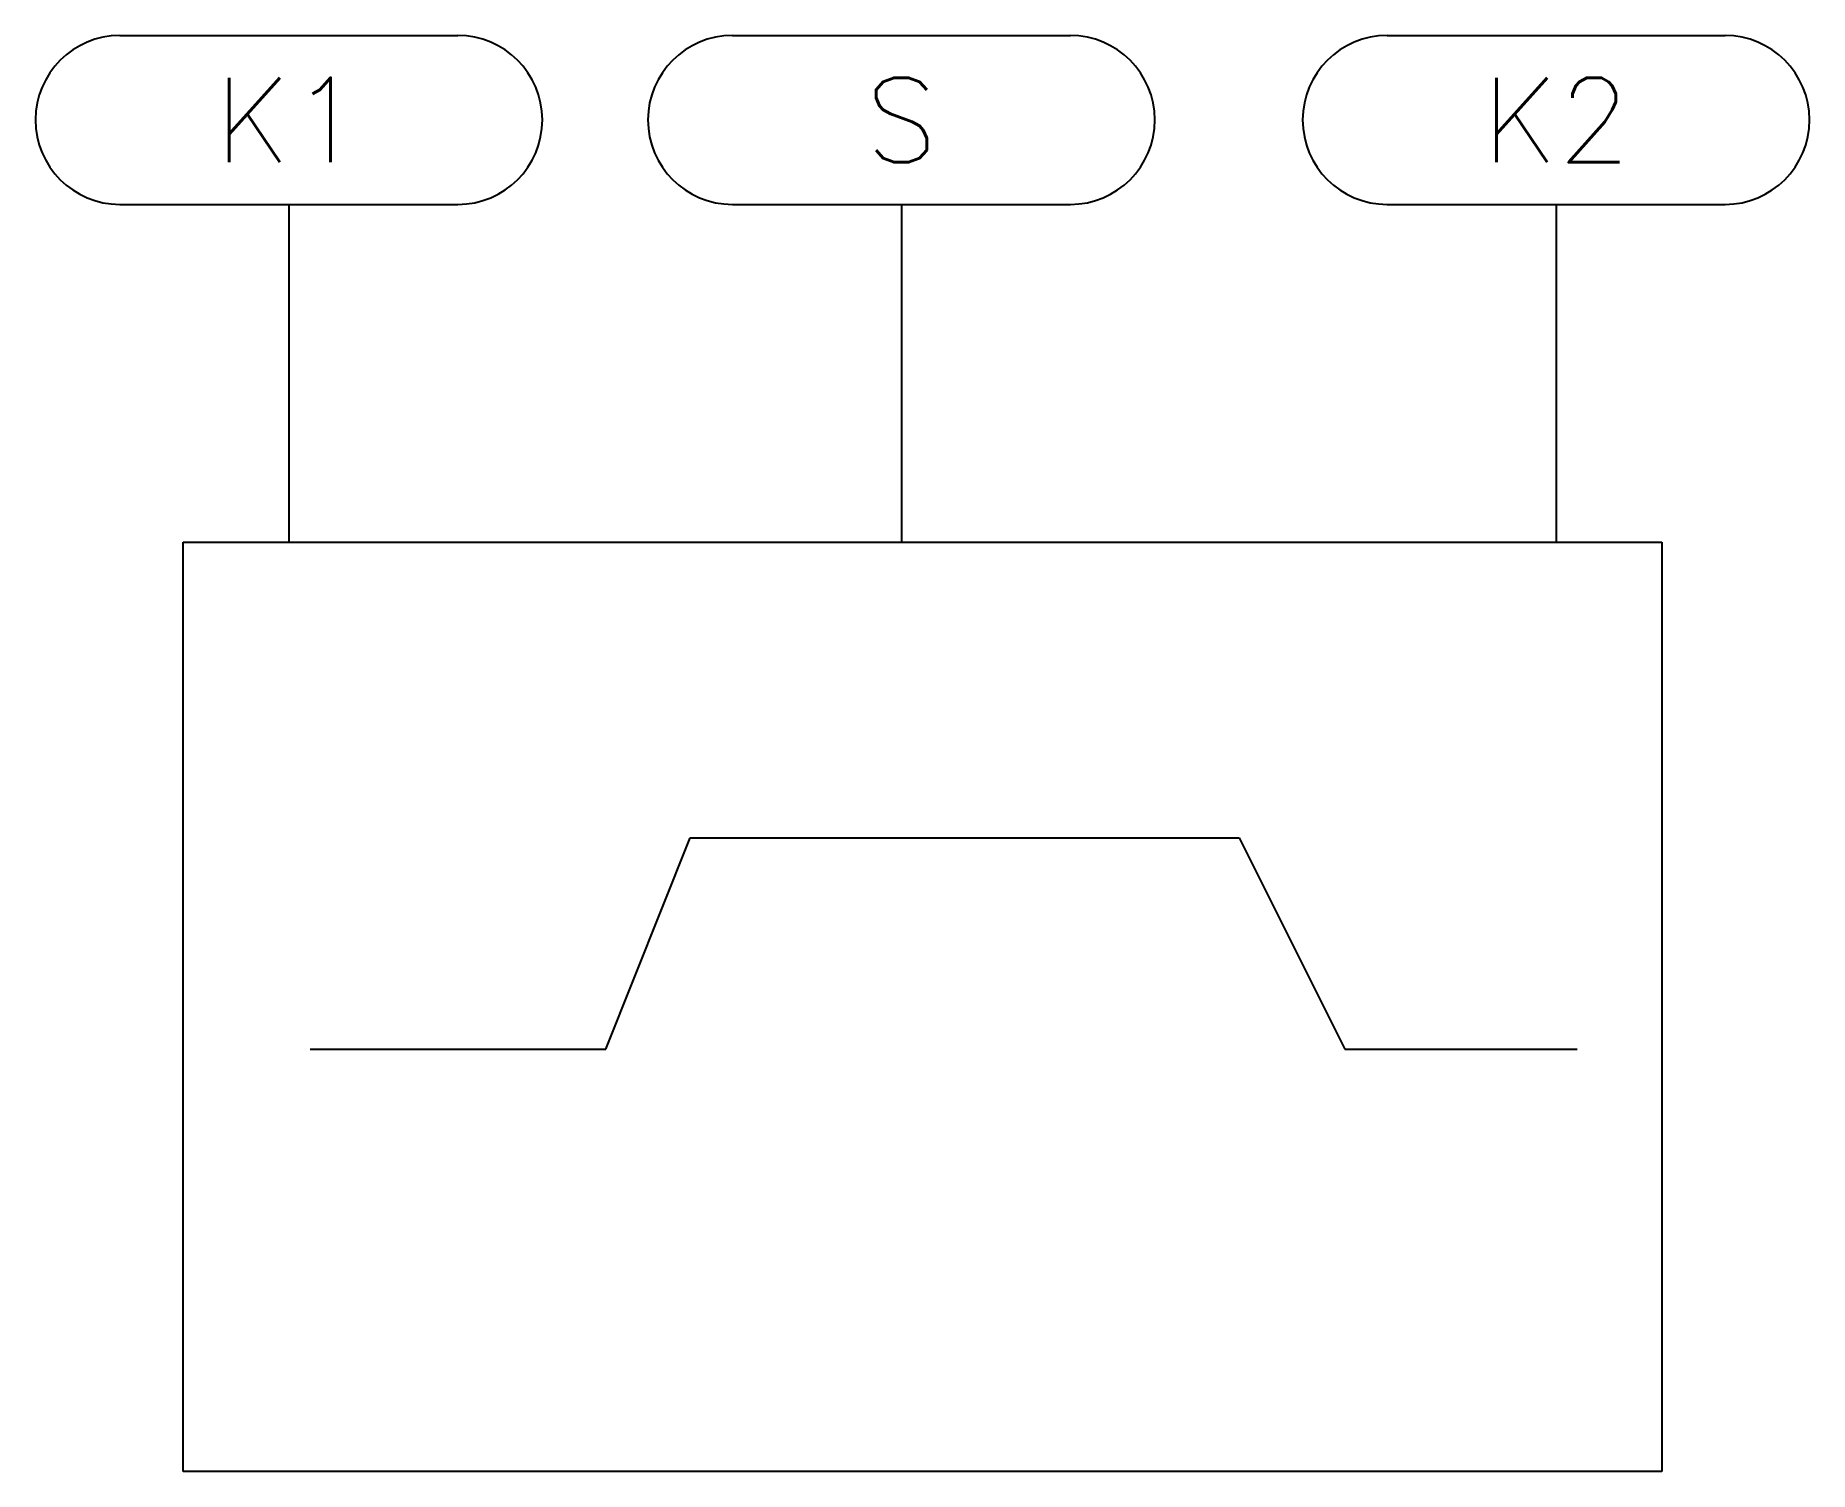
# Model space of a CAD drawing. Extents: x 221.5 to 263.5, y 230 to 264.
import ezdxf
from ezdxf.enums import TextEntityAlignment as Align

# ---------------------------------------------------------------- set-up
doc = ezdxf.new("R2010")
doc.units = 0
doc.header["$LTSCALE"] = 5
doc.layers.add('PCD035', color=4, linetype='CONTINUOUS')
doc.styles.get("Standard").update_dxf_attribs({"font": 'simplex'})

msp = doc.modelspace()

# ---------------------------------------------------------------- linework, layer by layer
at = {"layer": 'PCD035', "color": 0}
for p, q in [((223.5, 264), (231.5, 264)), ((238, 264), (246, 264)), ((253.5, 264), (261.5, 264)), ((223.5, 260), (231.5, 260)), ((227.5, 260), (227.5, 252)), ((238, 260), (246, 260)), ((242, 260), (242, 252)), ((253.5, 260), (261.5, 260)), ((257.5, 260), (257.5, 252)), ((225, 230), (225, 252)), ((225, 252), (260, 252)), ((260, 252), (260, 230)), ((235, 240), (237, 245)), ((237, 245), (250, 245)), ((250, 245), (252.5, 240)), ((228, 240), (235, 240)), ((252.5, 240), (258, 240)), ((260, 230), (225, 230))]:
    msp.add_line(p, q, dxfattribs=at)
for centre, start, end in [((223.5, 262), 90, 270), ((231.5, 262), 270, 90), ((238, 262), 90, 270), ((246, 262), 270, 90), ((253.5, 262), 90, 270), ((261.5, 262), 270, 90)]:
    msp.add_arc(centre, 2, start, end, dxfattribs=at)

# ---------------------------------------------------------------- texts
for s, p in [('K1', (227.5, 262)), ('S', (242, 262)), ('K2', (257.5, 262))]:
    msp.add_text(s, height=2, dxfattribs=at).set_placement(p, align=Align.MIDDLE)

doc.saveas('drawing.dxf')
